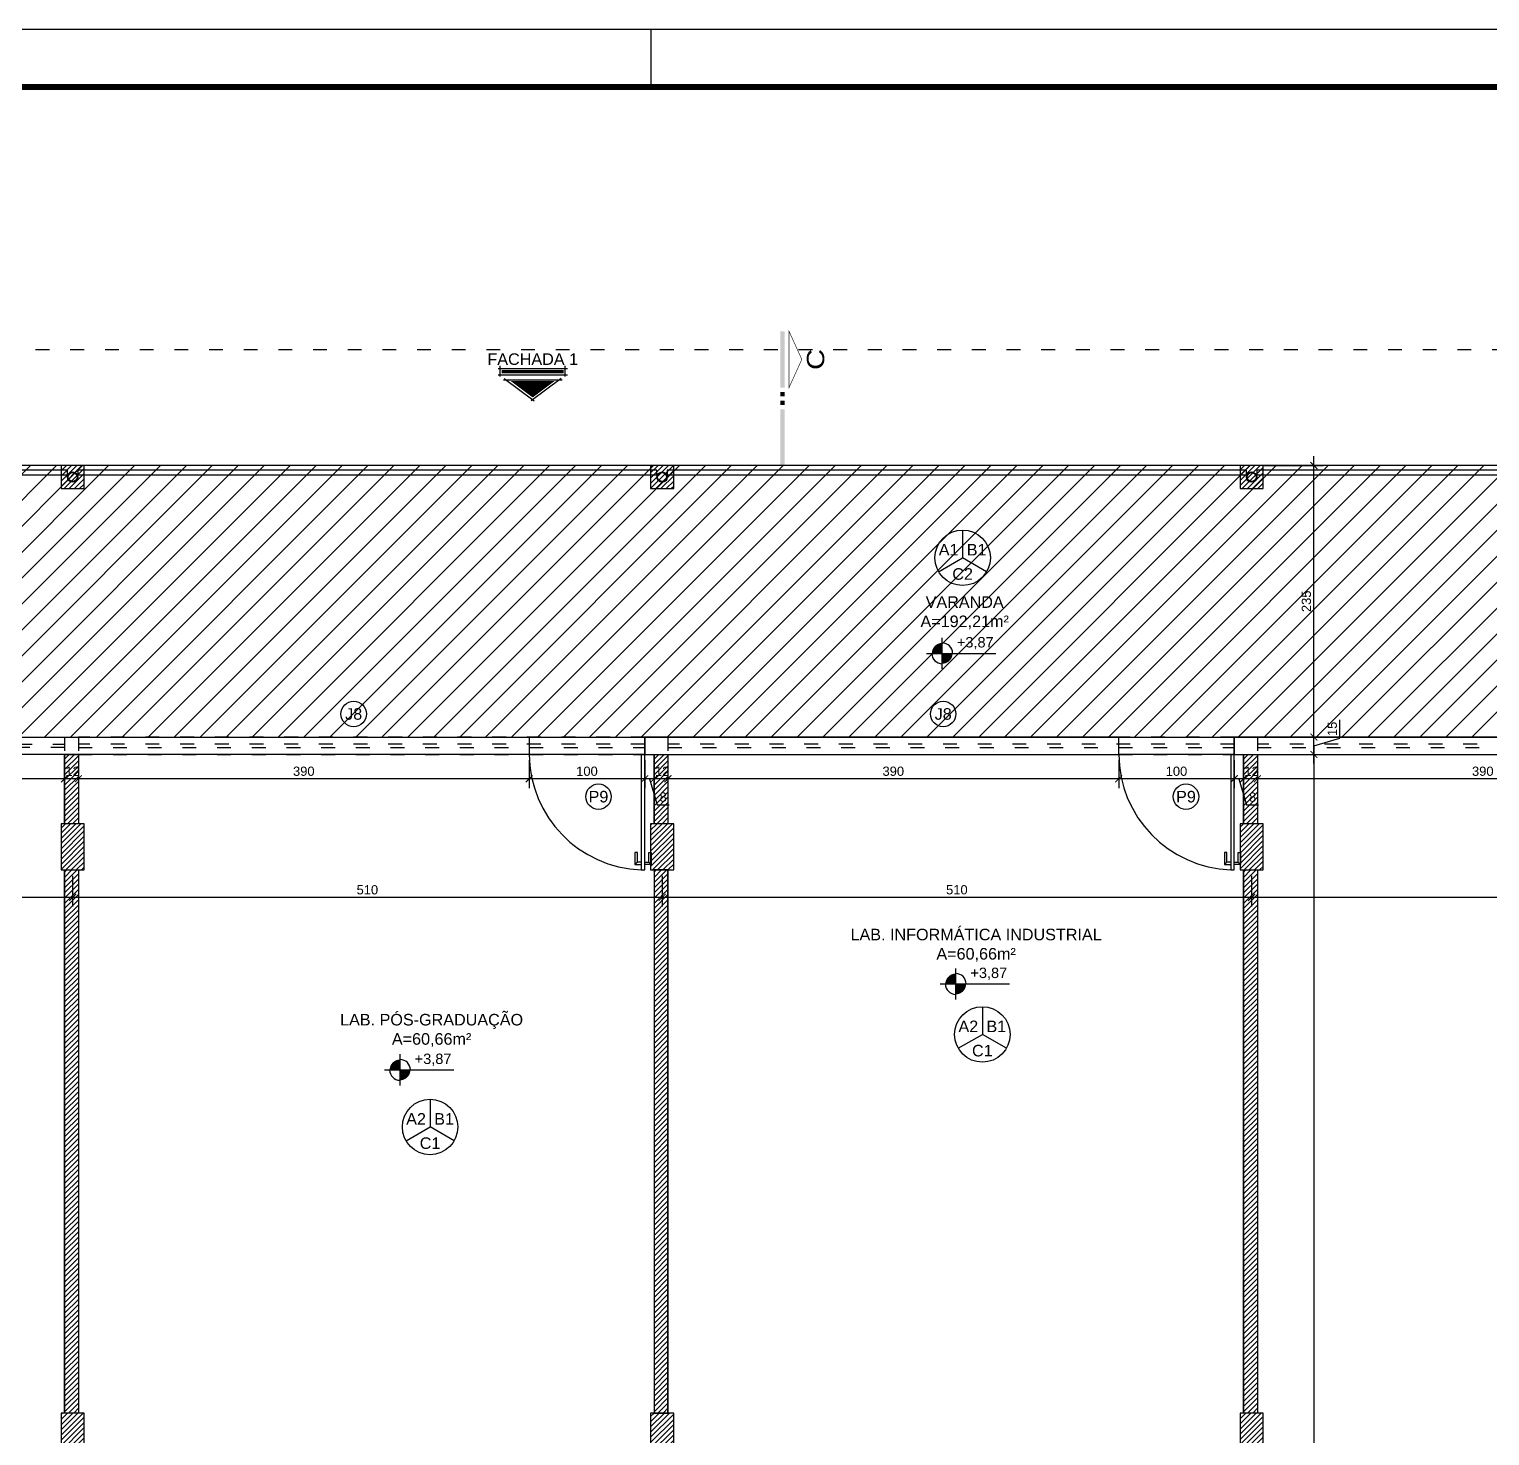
# Model space of a CAD drawing. Header units: millimetres. Extents: x 271 to 8721, y -7686 to -4716.
# Drawn here: x 2633 to 3897, y -5934 to -4716 of the extents above; entities that cross this region are included whole.
import ezdxf
from ezdxf.enums import TextEntityAlignment as Align

# ---------------------------------------------------------------- set-up
doc = ezdxf.new("R2010")
doc.units = ezdxf.units.MM
doc.linetypes.add('ACAD_ISO03W100', pattern=[30, 12, -18])
for name, color, linetype in [('3', 1, 'Continuous'), ('construir', 10, 'Continuous'), ('CONSTRUIR - CARTONADO', 161, 'Continuous'), ('COTA', 8, 'Continuous'), ('Esquadrias', 4, 'Continuous'), ('Estrutura', 49, 'Continuous'), ('Estrutura nova', 49, 'Continuous'), ('LEGENDA', 7, 'Continuous'), ('PAREDE', 5, 'Continuous'), ('PISO', 3, 'Continuous'), ('Projeções', 6, 'ACAD_ISO03W100'), ('SOLEIRA', 8, 'Continuous'), ('Texto', 7, 'Continuous'), ('VISTA 02', 1, 'Continuous')]:
    doc.layers.add(name, color=color, linetype=linetype)
doc.styles.add('ARIAL', font='Arial.ttf')
doc.dimstyles.new('COTA 50', dxfattribs={"dimscale": 0.5, "dimtxt": 16, "dimasz": 12, "dimexe": 16, "dimexo": 10, "dimgap": 5, "dimtad": 1, "dimrnd": 0.5, "dimtxsty": 'ARIAL', "dimblk": 'ARCHTICK', "dimcen": 2.5, "dimdle": 16, "dimclrd": 8, "dimclre": 8, "dimclrt": 7, "dimadec": 0, "dimazin": 0, "dimtfac": 1, "dimtmove": 1, "dimatfit": 3, "dimfxl": 1, "dimarcsym": 0})
pattern_1 = [(45, (-3697.115, -17436.7156), (-2.245064, 2.245064), [])]
pattern_2 = [(45, (-3724.3615, -17473.5864), (-2.245064, 2.245064), [])]

# ---------------------------------------------------------------- blocks, each defined once
blk = doc.blocks.new('A1 SEM ABA')
at = {"layer": 'LEGENDA'}
blk.add_line((-111, 58.4), (-111, 59.4), dxfattribs=at)
blk.add_lwpolyline([(-169, 59.4), (0, 59.4), (0, 0), (-169, 0), (-169, 59.4)], close=True, dxfattribs=at)
at = {"layer": 'LEGENDA', "const_width": 0.1}
blk.add_lwpolyline([(-1, 58.4), (-1, 1), (-166.5, 1), (-166.5, 58.4)], close=True, dxfattribs=at)
blk = doc.blocks.new('P100')
for p, q in [((100, 0), (0, 0)), ((0, 0), (0, -3)), ((100, -3), (100, 0)), ((0, -3), (100, -3)), ((95.4, 0), (93.4, 0))]:
    blk.add_line(p, q)
at = {"color": 8}
for p, q in [((85, 3.4), (85, 5.5)), ((85, 5.5), (95.4, 5.5)), ((93.4, 3.4), (85, 3.4)), ((93.4, 3.4), (95.4, 5.5)), ((93.4, 0), (93.4, 3.4)), ((95.4, 5.5), (95.4, 0)), ((93.4, -6.4), (85, -6.4)), ((85, -6.4), (85, -8.5)), ((85, -8.5), (95.4, -8.5)), ((93.4, -3), (93.4, -6.4)), ((93.4, -6.4), (95.4, -8.5)), ((95.4, -8.5), (95.4, -3))]:
    blk.add_line(p, q, dxfattribs=at)
blk.add_arc((-0.7, 0.7), 100.7, 270.3729, 357.8825, dxfattribs=at)
blk = doc.blocks.new('_ArchTick')
at = {"layer": 'Texto', "color": 0, "const_width": 0.15}
blk.add_lwpolyline([(-0.5, -0.5), (0.5, 0.5)], dxfattribs=at)
blk = doc.blocks.new('*D49')
at = {"layer": 'COTA', "color": 8, "lineweight": -2, "transparency": 16777216}
for p, q in [((3700.7, -5344.1), (3752.6, -5344.1)), ((3744.6, -5336.1), (3744.6, -6572.1)), ((3700.7, -6564.1), (3752.6, -6564.1))]:
    blk.add_line(p, q, dxfattribs=at)
at = {"layer": 'Defpoints', "color": 0, "lineweight": -3, "transparency": 16777216}
for p in [(3695.7, -5344.1), (3695.7, -6564.1), (3744.6, -6564.1)]:
    blk.add_point(p, dxfattribs=at)
at = {"layer": 'COTA', "color": 8, "lineweight": -2, "transparency": 16777216, "xscale": 6, "yscale": 6, "zscale": 6}
for p, rotation in [((3744.6, -5344.1), 90), ((3744.6, -6564.1), 270)]:
    blk.add_blockref('_ArchTick', p, dxfattribs=dict(at, rotation=rotation))
at = {"layer": 'COTA', "color": 7, "lineweight": -2, "transparency": 16777216, "insert": (3738.1, -5954.1), "char_height": 8, "attachment_point": 5, "rotation": 90, "style": 'ARIAL'}
blk.add_mtext('1220', dxfattribs=at)
blk = doc.blocks.new('*D51')
at = {"layer": 'COTA', "color": 8, "lineweight": -2, "transparency": 16777216}
for p, q in [((3767.1, -5329.9), (3767.1, -5314.1)), ((3700.7, -5329.1), (3752.6, -5329.1)), ((3744.6, -5352.1), (3744.6, -5321.1)), ((3744.6, -5336.6), (3767.1, -5329.9)), ((3700.7, -5344.1), (3752.6, -5344.1))]:
    blk.add_line(p, q, dxfattribs=at)
at = {"layer": 'Defpoints', "color": 0, "lineweight": -3, "transparency": 16777216}
for p in [(3695.7, -5329.1), (3744.6, -5329.1), (3695.7, -5344.1)]:
    blk.add_point(p, dxfattribs=at)
at = {"layer": 'COTA', "color": 8, "lineweight": -2, "transparency": 16777216, "xscale": 6, "yscale": 6, "zscale": 6}
for p, rotation in [((3744.6, -5329.1), 90), ((3744.6, -5344.1), 270)]:
    blk.add_blockref('_ArchTick', p, dxfattribs=dict(at, rotation=rotation))
at = {"layer": 'COTA', "color": 7, "lineweight": -2, "transparency": 16777216, "insert": (3760.5, -5322), "char_height": 8, "attachment_point": 5, "rotation": 90, "style": 'ARIAL'}
blk.add_mtext('15', dxfattribs=at)
blk = doc.blocks.new('*D52')
at = {"layer": 'COTA', "color": 8, "lineweight": -2, "transparency": 16777216}
for p, q in [((3744.6, -5337.1), (3744.6, -5086.1)), ((3700.7, -5094.1), (3752.6, -5094.1)), ((3700.7, -5329.1), (3752.6, -5329.1))]:
    blk.add_line(p, q, dxfattribs=at)
at = {"layer": 'Defpoints', "color": 0, "lineweight": -3, "transparency": 16777216}
for p in [(3695.7, -5094.1), (3744.6, -5094.1), (3695.7, -5329.1)]:
    blk.add_point(p, dxfattribs=at)
at = {"layer": 'COTA', "color": 8, "lineweight": -2, "transparency": 16777216, "xscale": 6, "yscale": 6, "zscale": 6}
for p, rotation in [((3744.6, -5094.1), 90), ((3744.6, -5329.1), 270)]:
    blk.add_blockref('_ArchTick', p, dxfattribs=dict(at, rotation=rotation))
at = {"layer": 'COTA', "color": 7, "lineweight": -2, "transparency": 16777216, "insert": (3738.1, -5211.6), "char_height": 8, "attachment_point": 5, "rotation": 90, "style": 'ARIAL'}
blk.add_mtext('235', dxfattribs=at)
blk = doc.blocks.new('IND.ESQ.')
at = {"layer": 'Texto'}
blk.add_circle((0, 0), 5.5, dxfattribs=at)
at = {"layer": 'Texto', "style": 'ARIAL'}
blk.add_attdef('PP', text='', height=5, dxfattribs=at).set_placement((0, 0), align=Align.MIDDLE_CENTER)
blk = doc.blocks.new('A$C216C62CF')
at = {"color": 0, "const_width": 0.5}
blk.add_lwpolyline([(-116.3, 5.6), (-67.5, 5.6), (-91.9, 16.7)], close=True, dxfattribs=at)
at = {"color": 0, "linetype": 'ByBlock'}
for points in [[(-116.3, -1.9), (-116.3, 1.9), (-67.5, -1.9), (-67.5, 1.9)], [(-63.8, -1.9), (-63.8, 1.9), (-60, -1.9), (-60, 1.9)], [(-56.3, -1.9), (-56.3, 1.9), (-52.5, -1.9), (-52.5, 1.9)], [(-48.8, -1.9), (-48.8, 1.9), (0, -1.9), (0, 1.9)]]:
    blk.add_solid(points, dxfattribs=at)
at = {"color": 0, "style": 'ARIAL', "width": 1.2}
blk.add_attdef('A', text='', height=15, dxfattribs=at).set_placement((-91.9, 16.7), align=Align.BOTTOM_CENTER)
blk = doc.blocks.new('A$C091638C2')
for p, q in [((-24.7, -18.3), (1.4, 1)), ((24.7, -18.3), (-1.4, 1)), ((-29.8, -21.6), (30, -21.6)), ((-28.1, -20.3), (-28.1, -29.5)), ((-25.3, -17.3), (25.6, -17.3)), ((28.1, -20.3), (28.1, -29.5)), ((-29.8, -27.2), (30, -27.2))]:
    blk.add_line(p, q)
blk.add_lwpolyline([(0, -2, 0, 38.2, 0), (0, -16.3, 38.2, 38.2, 0)], format="xyseb")
at = {"const_width": 3.01}
blk.add_lwpolyline([(-26.8, -24.4), (26.9, -24.4)], dxfattribs=at)
at = {"style": 'ARIAL'}
blk.add_attdef('VISTAX', text='', height=10, dxfattribs=at).set_placement((0.1, -30.2), align=Align.TOP_CENTER)
blk = doc.blocks.new('A$C1DFB60F3')
at = {"layer": 'Texto', "color": 0, "linetype": 'ByBlock'}
for p, q in [((0, -13.5), (0, 13.5)), ((-13.5, 0), (46.5, 0))]:
    blk.add_line(p, q, dxfattribs=at)
at = {"layer": 'Texto', "color": 0, "linetype": 'ByBlock', "const_width": 9}
for points in [[(-4.5, 0, -0.414214), (0, 4.5, -0.618034)], [(0, -4.5, 0.414214), (4.5, 0, 0.618034)]]:
    blk.add_lwpolyline(points, format="xyb", dxfattribs=at)
at = {"layer": 'Texto', "color": 0, "linetype": 'ByBlock'}
for start, end in [(0, 90), (180, 270)]:
    blk.add_arc((0, 0), 9, start, end, dxfattribs=at)
at = {"layer": 'Texto', "color": 0, "linetype": 'ByBlock', "style": 'ARIAL'}
blk.add_attdef('0,00', (12.7, 5.1), '', height=9, dxfattribs=at)
blk = doc.blocks.new('PIZZA')
at = {"layer": 'Texto'}
for points in [[(0, 12), (0, 0)], [(-10.39, -6), (0, 0)], [(10.39, -6), (0, 0)]]:
    blk.add_lwpolyline(points, dxfattribs=at)
blk.add_circle((0, 0), 12, dxfattribs=at)
at = {"layer": 'Texto', "style": 'ARIAL'}
for tag, p in [('A1', (-6.06, 3.5)), ('B1', (6.06, 3.5)), ('C1', (0, -7))]:
    blk.add_attdef(tag, text='', height=5, dxfattribs=at).set_placement(p, align=Align.MIDDLE_CENTER)
blk = doc.blocks.new('*D167')
at = {"layer": 'COTA', "color": 8, "lineweight": -2, "transparency": 16777216}
for p, q in [((3695.7, -5349.1), (3695.7, -5373.2)), ((4085.7, -5349.1), (4085.7, -5373.2)), ((4093.7, -5365.2), (3687.7, -5365.2))]:
    blk.add_line(p, q, dxfattribs=at)
at = {"layer": 'Defpoints', "color": 0, "lineweight": -3, "transparency": 16777216}
for p in [(3695.7, -5344.1), (4085.7, -5344.1), (3695.7, -5365.2)]:
    blk.add_point(p, dxfattribs=at)
at = {"layer": 'COTA', "color": 8, "lineweight": -2, "transparency": 16777216, "xscale": 6, "yscale": 6, "zscale": 6, "rotation": 180}
blk.add_blockref('_ArchTick', (3695.7, -5365.2), dxfattribs=at)
at = {"layer": 'COTA', "color": 8, "lineweight": -2, "transparency": 16777216, "xscale": 6, "yscale": 6, "zscale": 6}
blk.add_blockref('_ArchTick', (4085.7, -5365.2), dxfattribs=at)
at = {"layer": 'COTA', "color": 7, "lineweight": -2, "transparency": 16777216, "insert": (3890.7, -5358.7), "char_height": 8, "attachment_point": 5, "style": 'ARIAL'}
blk.add_mtext('390', dxfattribs=at)
blk = doc.blocks.new('*D168')
at = {"layer": 'COTA', "color": 8, "lineweight": -2, "transparency": 16777216}
for p, q in [((3683.7, -5349.1), (3683.7, -5373.2)), ((3695.7, -5349.1), (3695.7, -5373.2)), ((3703.7, -5365.2), (3675.7, -5365.2))]:
    blk.add_line(p, q, dxfattribs=at)
at = {"layer": 'Defpoints', "color": 0, "lineweight": -3, "transparency": 16777216}
for p in [(3683.7, -5344.1), (3695.7, -5344.1), (3683.7, -5365.2)]:
    blk.add_point(p, dxfattribs=at)
at = {"layer": 'COTA', "color": 8, "lineweight": -2, "transparency": 16777216, "xscale": 6, "yscale": 6, "zscale": 6, "rotation": 180}
blk.add_blockref('_ArchTick', (3683.7, -5365.2), dxfattribs=at)
at = {"layer": 'COTA', "color": 8, "lineweight": -2, "transparency": 16777216, "xscale": 6, "yscale": 6, "zscale": 6}
blk.add_blockref('_ArchTick', (3695.7, -5365.2), dxfattribs=at)
at = {"layer": 'COTA', "color": 7, "lineweight": -2, "transparency": 16777216, "insert": (3690.7, -5358.7), "char_height": 8, "attachment_point": 5, "style": 'ARIAL'}
blk.add_mtext('12', dxfattribs=at)
blk = doc.blocks.new('*D169')
at = {"layer": 'COTA', "color": 8, "lineweight": -2, "transparency": 16777216}
for p, q in [((3675.7, -5349.1), (3675.7, -5373.2)), ((3683.7, -5349.1), (3683.7, -5373.2)), ((3691.7, -5365.2), (3667.7, -5365.2)), ((3679.7, -5365.2), (3686.4, -5387.7)), ((3686.4, -5387.7), (3696.7, -5387.7))]:
    blk.add_line(p, q, dxfattribs=at)
at = {"layer": 'Defpoints', "color": 0, "lineweight": -3, "transparency": 16777216}
for p in [(3675.7, -5344.1), (3683.7, -5344.1), (3675.7, -5365.2)]:
    blk.add_point(p, dxfattribs=at)
at = {"layer": 'COTA', "color": 8, "lineweight": -2, "transparency": 16777216, "xscale": 6, "yscale": 6, "zscale": 6, "rotation": 180}
blk.add_blockref('_ArchTick', (3675.7, -5365.2), dxfattribs=at)
at = {"layer": 'COTA', "color": 8, "lineweight": -2, "transparency": 16777216, "xscale": 6, "yscale": 6, "zscale": 6}
blk.add_blockref('_ArchTick', (3683.7, -5365.2), dxfattribs=at)
at = {"layer": 'COTA', "color": 7, "lineweight": -2, "transparency": 16777216, "insert": (3691.6, -5381.1), "char_height": 8, "attachment_point": 5, "style": 'ARIAL'}
blk.add_mtext('8', dxfattribs=at)
blk = doc.blocks.new('*D170')
at = {"layer": 'COTA', "color": 8, "lineweight": -2, "transparency": 16777216}
for p, q in [((3575.7, -5349.1), (3575.7, -5373.2)), ((3675.7, -5349.1), (3675.7, -5373.2)), ((3683.7, -5365.2), (3567.7, -5365.2))]:
    blk.add_line(p, q, dxfattribs=at)
at = {"layer": 'Defpoints', "color": 0, "lineweight": -3, "transparency": 16777216}
for p in [(3575.7, -5344.1), (3675.7, -5344.1), (3575.7, -5365.2)]:
    blk.add_point(p, dxfattribs=at)
at = {"layer": 'COTA', "color": 8, "lineweight": -2, "transparency": 16777216, "xscale": 6, "yscale": 6, "zscale": 6, "rotation": 180}
blk.add_blockref('_ArchTick', (3575.7, -5365.2), dxfattribs=at)
at = {"layer": 'COTA', "color": 8, "lineweight": -2, "transparency": 16777216, "xscale": 6, "yscale": 6, "zscale": 6}
blk.add_blockref('_ArchTick', (3675.7, -5365.2), dxfattribs=at)
at = {"layer": 'COTA', "color": 7, "lineweight": -2, "transparency": 16777216, "insert": (3625.7, -5358.7), "char_height": 8, "attachment_point": 5, "style": 'ARIAL'}
blk.add_mtext('100', dxfattribs=at)
blk = doc.blocks.new('*D171')
at = {"layer": 'COTA', "color": 8, "lineweight": -2, "transparency": 16777216}
for p, q in [((3185.7, -5349.1), (3185.7, -5373.2)), ((3575.7, -5349.1), (3575.7, -5373.2)), ((3583.7, -5365.2), (3177.7, -5365.2))]:
    blk.add_line(p, q, dxfattribs=at)
at = {"layer": 'Defpoints', "color": 0, "lineweight": -3, "transparency": 16777216}
for p in [(3185.7, -5344.1), (3575.7, -5344.1), (3185.7, -5365.2)]:
    blk.add_point(p, dxfattribs=at)
at = {"layer": 'COTA', "color": 8, "lineweight": -2, "transparency": 16777216, "xscale": 6, "yscale": 6, "zscale": 6, "rotation": 180}
blk.add_blockref('_ArchTick', (3185.7, -5365.2), dxfattribs=at)
at = {"layer": 'COTA', "color": 8, "lineweight": -2, "transparency": 16777216, "xscale": 6, "yscale": 6, "zscale": 6}
blk.add_blockref('_ArchTick', (3575.7, -5365.2), dxfattribs=at)
at = {"layer": 'COTA', "color": 7, "lineweight": -2, "transparency": 16777216, "insert": (3380.7, -5358.7), "char_height": 8, "attachment_point": 5, "style": 'ARIAL'}
blk.add_mtext('390', dxfattribs=at)
blk = doc.blocks.new('*D172')
at = {"layer": 'COTA', "color": 8, "lineweight": -2, "transparency": 16777216}
for p, q in [((3173.7, -5349.1), (3173.7, -5373.2)), ((3185.7, -5349.1), (3185.7, -5373.2)), ((3193.7, -5365.2), (3165.7, -5365.2))]:
    blk.add_line(p, q, dxfattribs=at)
at = {"layer": 'Defpoints', "color": 0, "lineweight": -3, "transparency": 16777216}
for p in [(3173.7, -5344.1), (3185.7, -5344.1), (3173.7, -5365.2)]:
    blk.add_point(p, dxfattribs=at)
at = {"layer": 'COTA', "color": 8, "lineweight": -2, "transparency": 16777216, "xscale": 6, "yscale": 6, "zscale": 6, "rotation": 180}
blk.add_blockref('_ArchTick', (3173.7, -5365.2), dxfattribs=at)
at = {"layer": 'COTA', "color": 8, "lineweight": -2, "transparency": 16777216, "xscale": 6, "yscale": 6, "zscale": 6}
blk.add_blockref('_ArchTick', (3185.7, -5365.2), dxfattribs=at)
at = {"layer": 'COTA', "color": 7, "lineweight": -2, "transparency": 16777216, "insert": (3180.7, -5358.7), "char_height": 8, "attachment_point": 5, "style": 'ARIAL'}
blk.add_mtext('12', dxfattribs=at)
blk = doc.blocks.new('*D173')
at = {"layer": 'COTA', "color": 8, "lineweight": -2, "transparency": 16777216}
for p, q in [((3165.7, -5349.1), (3165.7, -5373.2)), ((3173.7, -5349.1), (3173.7, -5373.2)), ((3181.7, -5365.2), (3157.7, -5365.2)), ((3169.7, -5365.2), (3176.4, -5387.7)), ((3176.4, -5387.7), (3186.7, -5387.7))]:
    blk.add_line(p, q, dxfattribs=at)
at = {"layer": 'Defpoints', "color": 0, "lineweight": -3, "transparency": 16777216}
for p in [(3165.7, -5344.1), (3173.7, -5344.1), (3165.7, -5365.2)]:
    blk.add_point(p, dxfattribs=at)
at = {"layer": 'COTA', "color": 8, "lineweight": -2, "transparency": 16777216, "xscale": 6, "yscale": 6, "zscale": 6, "rotation": 180}
blk.add_blockref('_ArchTick', (3165.7, -5365.2), dxfattribs=at)
at = {"layer": 'COTA', "color": 8, "lineweight": -2, "transparency": 16777216, "xscale": 6, "yscale": 6, "zscale": 6}
blk.add_blockref('_ArchTick', (3173.7, -5365.2), dxfattribs=at)
at = {"layer": 'COTA', "color": 7, "lineweight": -2, "transparency": 16777216, "insert": (3181.6, -5381.1), "char_height": 8, "attachment_point": 5, "style": 'ARIAL'}
blk.add_mtext('8', dxfattribs=at)
blk = doc.blocks.new('*D174')
at = {"layer": 'COTA', "color": 8, "lineweight": -2, "transparency": 16777216}
for p, q in [((3065.7, -5349.1), (3065.7, -5373.2)), ((3165.7, -5349.1), (3165.7, -5373.2)), ((3173.7, -5365.2), (3057.7, -5365.2))]:
    blk.add_line(p, q, dxfattribs=at)
at = {"layer": 'Defpoints', "color": 0, "lineweight": -3, "transparency": 16777216}
for p in [(3065.7, -5344.1), (3165.7, -5344.1), (3065.7, -5365.2)]:
    blk.add_point(p, dxfattribs=at)
at = {"layer": 'COTA', "color": 8, "lineweight": -2, "transparency": 16777216, "xscale": 6, "yscale": 6, "zscale": 6, "rotation": 180}
blk.add_blockref('_ArchTick', (3065.7, -5365.2), dxfattribs=at)
at = {"layer": 'COTA', "color": 8, "lineweight": -2, "transparency": 16777216, "xscale": 6, "yscale": 6, "zscale": 6}
blk.add_blockref('_ArchTick', (3165.7, -5365.2), dxfattribs=at)
at = {"layer": 'COTA', "color": 7, "lineweight": -2, "transparency": 16777216, "insert": (3115.7, -5358.7), "char_height": 8, "attachment_point": 5, "style": 'ARIAL'}
blk.add_mtext('100', dxfattribs=at)
blk = doc.blocks.new('*D175')
at = {"layer": 'COTA', "color": 8, "lineweight": -2, "transparency": 16777216}
for p, q in [((2675.7, -5349.1), (2675.7, -5373.2)), ((3065.7, -5349.1), (3065.7, -5373.2)), ((3073.7, -5365.2), (2667.7, -5365.2))]:
    blk.add_line(p, q, dxfattribs=at)
at = {"layer": 'Defpoints', "color": 0, "lineweight": -3, "transparency": 16777216}
for p in [(2675.7, -5344.1), (3065.7, -5344.1), (2675.7, -5365.2)]:
    blk.add_point(p, dxfattribs=at)
at = {"layer": 'COTA', "color": 8, "lineweight": -2, "transparency": 16777216, "xscale": 6, "yscale": 6, "zscale": 6, "rotation": 180}
blk.add_blockref('_ArchTick', (2675.7, -5365.2), dxfattribs=at)
at = {"layer": 'COTA', "color": 8, "lineweight": -2, "transparency": 16777216, "xscale": 6, "yscale": 6, "zscale": 6}
blk.add_blockref('_ArchTick', (3065.7, -5365.2), dxfattribs=at)
at = {"layer": 'COTA', "color": 7, "lineweight": -2, "transparency": 16777216, "insert": (2870.7, -5358.7), "char_height": 8, "attachment_point": 5, "style": 'ARIAL'}
blk.add_mtext('390', dxfattribs=at)
blk = doc.blocks.new('*D176')
at = {"layer": 'COTA', "color": 8, "lineweight": -2, "transparency": 16777216}
for p, q in [((2663.7, -5349.1), (2663.7, -5373.2)), ((2675.7, -5349.1), (2675.7, -5373.2)), ((2683.7, -5365.2), (2655.7, -5365.2))]:
    blk.add_line(p, q, dxfattribs=at)
at = {"layer": 'Defpoints', "color": 0, "lineweight": -3, "transparency": 16777216}
for p in [(2663.7, -5344.1), (2675.7, -5344.1), (2663.7, -5365.2)]:
    blk.add_point(p, dxfattribs=at)
at = {"layer": 'COTA', "color": 8, "lineweight": -2, "transparency": 16777216, "xscale": 6, "yscale": 6, "zscale": 6, "rotation": 180}
blk.add_blockref('_ArchTick', (2663.7, -5365.2), dxfattribs=at)
at = {"layer": 'COTA', "color": 8, "lineweight": -2, "transparency": 16777216, "xscale": 6, "yscale": 6, "zscale": 6}
blk.add_blockref('_ArchTick', (2675.7, -5365.2), dxfattribs=at)
at = {"layer": 'COTA', "color": 7, "lineweight": -2, "transparency": 16777216, "insert": (2670.7, -5358.7), "char_height": 8, "attachment_point": 5, "style": 'ARIAL'}
blk.add_mtext('12', dxfattribs=at)
blk = doc.blocks.new('*D179')
at = {"layer": 'COTA', "color": 8, "lineweight": -2, "transparency": 16777216}
for p, q in [((2165.7, -5349.1), (2165.7, -5373.2)), ((2663.7, -5349.1), (2663.7, -5373.2)), ((2671.7, -5365.2), (2157.7, -5365.2))]:
    blk.add_line(p, q, dxfattribs=at)
at = {"layer": 'Defpoints', "color": 0, "lineweight": -3, "transparency": 16777216}
for p in [(2165.7, -5344.1), (2663.7, -5344.1), (2165.7, -5365.2)]:
    blk.add_point(p, dxfattribs=at)
at = {"layer": 'COTA', "color": 8, "lineweight": -2, "transparency": 16777216, "xscale": 6, "yscale": 6, "zscale": 6, "rotation": 180}
blk.add_blockref('_ArchTick', (2165.7, -5365.2), dxfattribs=at)
at = {"layer": 'COTA', "color": 8, "lineweight": -2, "transparency": 16777216, "xscale": 6, "yscale": 6, "zscale": 6}
blk.add_blockref('_ArchTick', (2663.7, -5365.2), dxfattribs=at)
at = {"layer": 'COTA', "color": 7, "lineweight": -2, "transparency": 16777216, "insert": (2414.7, -5358.7), "char_height": 8, "attachment_point": 5, "style": 'ARIAL'}
blk.add_mtext('498', dxfattribs=at)
blk = doc.blocks.new('*D268')
at = {"layer": 'COTA', "color": 8, "lineweight": -2, "transparency": 16777216}
for p, q in [((3690.7, -5449.1), (3690.7, -5475.8)), ((4200.7, -5449.1), (4200.7, -5475.8)), ((4208.7, -5467.8), (3682.7, -5467.8))]:
    blk.add_line(p, q, dxfattribs=at)
at = {"layer": 'Defpoints', "color": 0, "lineweight": -3, "transparency": 16777216}
for p in [(3690.7, -5444.1), (4200.7, -5444.1), (3690.7, -5467.8)]:
    blk.add_point(p, dxfattribs=at)
at = {"layer": 'COTA', "color": 8, "lineweight": -2, "transparency": 16777216, "xscale": 6, "yscale": 6, "zscale": 6, "rotation": 180}
blk.add_blockref('_ArchTick', (3690.7, -5467.8), dxfattribs=at)
at = {"layer": 'COTA', "color": 8, "lineweight": -2, "transparency": 16777216, "xscale": 6, "yscale": 6, "zscale": 6}
blk.add_blockref('_ArchTick', (4200.7, -5467.8), dxfattribs=at)
at = {"layer": 'COTA', "color": 7, "lineweight": -2, "transparency": 16777216, "insert": (3945.7, -5461.3), "char_height": 8, "attachment_point": 5, "style": 'ARIAL'}
blk.add_mtext('510', dxfattribs=at)
blk = doc.blocks.new('*D269')
at = {"layer": 'COTA', "color": 8, "lineweight": -2, "transparency": 16777216}
for p, q in [((3180.7, -5449.1), (3180.7, -5475.8)), ((3690.7, -5449.1), (3690.7, -5475.8)), ((3698.7, -5467.8), (3172.7, -5467.8))]:
    blk.add_line(p, q, dxfattribs=at)
at = {"layer": 'Defpoints', "color": 0, "lineweight": -3, "transparency": 16777216}
for p in [(3180.7, -5444.1), (3690.7, -5444.1), (3180.7, -5467.8)]:
    blk.add_point(p, dxfattribs=at)
at = {"layer": 'COTA', "color": 8, "lineweight": -2, "transparency": 16777216, "xscale": 6, "yscale": 6, "zscale": 6, "rotation": 180}
blk.add_blockref('_ArchTick', (3180.7, -5467.8), dxfattribs=at)
at = {"layer": 'COTA', "color": 8, "lineweight": -2, "transparency": 16777216, "xscale": 6, "yscale": 6, "zscale": 6}
blk.add_blockref('_ArchTick', (3690.7, -5467.8), dxfattribs=at)
at = {"layer": 'COTA', "color": 7, "lineweight": -2, "transparency": 16777216, "insert": (3435.7, -5461.3), "char_height": 8, "attachment_point": 5, "style": 'ARIAL'}
blk.add_mtext('510', dxfattribs=at)
blk = doc.blocks.new('*D270')
at = {"layer": 'COTA', "color": 8, "lineweight": -2, "transparency": 16777216}
for p, q in [((2670.7, -5449.1), (2670.7, -5475.8)), ((3180.7, -5449.1), (3180.7, -5475.8)), ((3188.7, -5467.8), (2662.7, -5467.8))]:
    blk.add_line(p, q, dxfattribs=at)
at = {"layer": 'Defpoints', "color": 0, "lineweight": -3, "transparency": 16777216}
for p in [(2670.7, -5444.1), (3180.7, -5444.1), (2670.7, -5467.8)]:
    blk.add_point(p, dxfattribs=at)
at = {"layer": 'COTA', "color": 8, "lineweight": -2, "transparency": 16777216, "xscale": 6, "yscale": 6, "zscale": 6, "rotation": 180}
blk.add_blockref('_ArchTick', (2670.7, -5467.8), dxfattribs=at)
at = {"layer": 'COTA', "color": 8, "lineweight": -2, "transparency": 16777216, "xscale": 6, "yscale": 6, "zscale": 6}
blk.add_blockref('_ArchTick', (3180.7, -5467.8), dxfattribs=at)
at = {"layer": 'COTA', "color": 7, "lineweight": -2, "transparency": 16777216, "insert": (2925.7, -5461.3), "char_height": 8, "attachment_point": 5, "style": 'ARIAL'}
blk.add_mtext('510', dxfattribs=at)
blk = doc.blocks.new('*D271')
at = {"layer": 'COTA', "color": 8, "lineweight": -2, "transparency": 16777216}
for p, q in [((2160.7, -5449.1), (2160.7, -5475.8)), ((2670.7, -5449.1), (2670.7, -5475.8)), ((2678.7, -5467.8), (2152.7, -5467.8))]:
    blk.add_line(p, q, dxfattribs=at)
at = {"layer": 'Defpoints', "color": 0, "lineweight": -3, "transparency": 16777216}
for p in [(2160.7, -5444.1), (2670.7, -5444.1), (2160.7, -5467.8)]:
    blk.add_point(p, dxfattribs=at)
at = {"layer": 'COTA', "color": 8, "lineweight": -2, "transparency": 16777216, "xscale": 6, "yscale": 6, "zscale": 6, "rotation": 180}
blk.add_blockref('_ArchTick', (2160.7, -5467.8), dxfattribs=at)
at = {"layer": 'COTA', "color": 8, "lineweight": -2, "transparency": 16777216, "xscale": 6, "yscale": 6, "zscale": 6}
blk.add_blockref('_ArchTick', (2670.7, -5467.8), dxfattribs=at)
at = {"layer": 'COTA', "color": 7, "lineweight": -2, "transparency": 16777216, "insert": (2415.7, -5461.3), "char_height": 8, "attachment_point": 5, "style": 'ARIAL'}
blk.add_mtext('510', dxfattribs=at)

msp = doc.modelspace()

# ---------------------------------------------------------------- hatches: boundary and pattern name
at = {"layer": 'construir'}
h = msp.add_hatch(dxfattribs=at)
h.set_pattern_fill('ANSI31', color=256, scale=5, angle=180, style=0)
h.set_pattern_definition([(-135, (30607.291, 19309.159), (11.22532, -11.22532), [])])
h.paths.add_polyline_path([(1758.214, -5094.093), (1758.214, -4919.093), (633.214, -4919.093), (633.214, -5329.093), (6731.214, -5329.093), (6731.214, -5339.093), (7056.214, -5339.093), (7056.214, -5094.093), (5665.714, -5094.093), (5665.714, -4864.093), (4380.714, -4864.093), (4380.714, -5094.093)])
h = msp.add_hatch(dxfattribs=at)
h.set_pattern_fill('ANSI31', color=256, style=0)
h.set_pattern_definition(pattern_2)
h.paths.add_polyline_path([(2660.714, -5114.093), (2680.714, -5114.093), (2680.714, -5094.093), (2660.714, -5094.093)])
h = msp.add_hatch(dxfattribs=at)
h.set_pattern_fill('ANSI31', color=256, style=0)
h.set_pattern_definition(pattern_2)
h.paths.add_polyline_path([(3170.714, -5114.093), (3190.714, -5114.093), (3190.714, -5094.093), (3170.714, -5094.093)])
h = msp.add_hatch(dxfattribs=at)
h.set_pattern_fill('ANSI31', color=256, style=0)
h.set_pattern_definition(pattern_2)
h.paths.add_polyline_path([(3680.714, -5114.093), (3700.714, -5114.093), (3700.714, -5094.093), (3680.714, -5094.093)])
h = msp.add_hatch(dxfattribs=at)
h.set_pattern_fill('ANSI31', color=256, style=0)
h.set_pattern_definition(pattern_1)
h.paths.add_polyline_path([(2660.713, -5444.093), (2680.713, -5444.093), (2680.713, -5404.093), (2660.713, -5404.093)])
h = msp.add_hatch(dxfattribs=at)
h.set_pattern_fill('ANSI31', color=256, style=0)
h.set_pattern_definition(pattern_1)
h.paths.add_polyline_path([(3170.713, -5444.093), (3190.713, -5444.093), (3190.713, -5404.093), (3170.713, -5404.093)])
h = msp.add_hatch(dxfattribs=at)
h.set_pattern_fill('ANSI31', color=256, style=0)
h.set_pattern_definition(pattern_1)
h.paths.add_polyline_path([(3680.713, -5444.093), (3700.713, -5444.093), (3700.713, -5404.093), (3680.713, -5404.093)])
h = msp.add_hatch(dxfattribs=at)
h.set_pattern_fill('ANSI31', color=256, style=0)
h.set_pattern_definition(pattern_1)
h.paths.add_polyline_path([(2660.713, -5954.093), (2680.713, -5954.093), (2680.713, -5914.093), (2660.713, -5914.093)])
h = msp.add_hatch(dxfattribs=at)
h.set_pattern_fill('ANSI31', color=256, style=0)
h.set_pattern_definition(pattern_1)
h.paths.add_polyline_path([(3170.713, -5954.093), (3190.713, -5954.093), (3190.713, -5914.093), (3170.713, -5914.093)])
h = msp.add_hatch(dxfattribs=at)
h.set_pattern_fill('ANSI31', color=256, style=0)
h.set_pattern_definition(pattern_1)
h.paths.add_polyline_path([(3680.713, -5954.093), (3700.713, -5954.093), (3700.713, -5914.093), (3680.713, -5914.093)])
at = {"layer": 'CONSTRUIR - CARTONADO'}
h = msp.add_hatch(dxfattribs=at)
h.set_pattern_fill('ANSI31', color=256, style=0)
h.set_pattern_definition([(45, (2665.7136, -5409.0926), (-2.24506, 2.24506), [])])
h.paths.add_polyline_path([(2675.714, -5344.093), (2663.714, -5344.093), (2663.714, -5404.093), (2675.714, -5404.093)])
h = msp.add_hatch(dxfattribs=at)
h.set_pattern_fill('ANSI31', color=256, style=0)
h.set_pattern_definition([(45, (3175.7136, -5409.0926), (-2.24506, 2.24506), [])])
h.paths.add_polyline_path([(3173.714, -5404.093), (3185.714, -5404.093), (3185.714, -5344.093), (3173.714, -5344.093)])
h = msp.add_hatch(dxfattribs=at)
h.set_pattern_fill('ANSI31', color=256, style=0)
h.set_pattern_definition([(45, (3685.7136, -5409.0926), (-2.24506, 2.24506), [])])
h.paths.add_polyline_path([(3683.714, -5404.093), (3695.714, -5404.093), (3695.714, -5344.093), (3683.714, -5344.093)])
h = msp.add_hatch(dxfattribs=at)
h.set_pattern_fill('ANSI31', color=256, style=0)
h.set_pattern_definition([(45, (2665.7136, -6104.0926), (-2.245064, 2.245064), [])])
h.paths.add_polyline_path([(2663.714, -5914.093), (2675.714, -5914.093), (2675.714, -5444.093), (2663.714, -5444.093)])
h = msp.add_hatch(dxfattribs=at)
h.set_pattern_fill('ANSI31', color=256, style=0)
h.set_pattern_definition([(45, (3175.7136, -6104.0926), (-2.245064, 2.245064), [])])
h.paths.add_polyline_path([(3185.714, -5444.093), (3173.714, -5444.093), (3173.714, -5914.093), (3185.714, -5914.093)])
h = msp.add_hatch(dxfattribs=at)
h.set_pattern_fill('ANSI31', color=256, style=0)
h.set_pattern_definition([(45, (3685.7136, -6104.0926), (-2.245064, 2.245064), [])])
h.paths.add_polyline_path([(3695.714, -5444.093), (3683.714, -5444.093), (3683.714, -5914.093), (3695.714, -5914.093)])

# ---------------------------------------------------------------- linework, layer by layer
at = {"layer": '3', "linetype": 'Continuous'}
for centre, radius in [((2670.714, -5104.093), 4.445), ((2670.714, -5104.093), 3.895), ((3180.714, -5104.093), 4.445), ((3180.714, -5104.093), 3.895), ((3690.714, -5104.093), 4.445), ((3690.714, -5104.093), 3.895)]:
    msp.add_circle(centre, radius, dxfattribs=at)
at = {"layer": 'CONSTRUIR - CARTONADO'}
for points in [[(2663.714, -5344.093), (2675.714, -5344.093), (2675.714, -5404.093), (2663.714, -5404.093)], [(3173.714, -5344.093), (3185.714, -5344.093), (3185.714, -5404.093), (3173.714, -5404.093)], [(3683.714, -5344.093), (3695.714, -5344.093), (3695.714, -5404.093), (3683.714, -5404.093)], [(2663.714, -5444.093), (2675.714, -5444.093), (2675.714, -5914.093), (2663.714, -5914.093)], [(3173.714, -5914.093), (3185.714, -5914.093), (3185.714, -5444.093), (3173.714, -5444.093)], [(3683.714, -5444.093), (3695.714, -5444.093), (3695.714, -5914.093), (3683.714, -5914.093)]]:
    msp.add_lwpolyline(points, close=True, dxfattribs=at)
at = {"layer": 'Esquadrias'}
for p, q in [((3165.714, -5344.093), (3165.714, -5329.093)), ((3675.714, -5344.093), (3675.714, -5329.093))]:
    msp.add_line(p, q, dxfattribs=at)
at = {"layer": 'Esquadrias', "linetype": 'ACAD_ISO03W100'}
for points in [[(2173.714, -5329.093), (2663.714, -5329.093), (2663.714, -5344.093), (2173.714, -5344.093)], [(3165.714, -5329.093), (2675.714, -5329.093), (2675.714, -5344.093), (3165.714, -5344.093)], [(3675.714, -5329.093), (3185.714, -5329.093), (3185.714, -5344.093), (3675.714, -5344.093)], [(4185.714, -5329.093), (3695.714, -5329.093), (3695.714, -5344.093), (4185.714, -5344.093)], [(2173.714, -5335.093), (2663.714, -5335.093), (2663.714, -5338.093), (2173.714, -5338.093)], [(3165.714, -5335.093), (2675.714, -5335.093), (2675.714, -5338.093), (3165.714, -5338.093)], [(3675.714, -5335.093), (3185.714, -5335.093), (3185.714, -5338.093), (3675.714, -5338.093)], [(4185.714, -5335.093), (3695.714, -5335.093), (3695.714, -5338.093), (4185.714, -5338.093)]]:
    msp.add_lwpolyline(points, dxfattribs=at)
at = {"layer": 'Estrutura', "linetype": 'Continuous'}
for points in [[(2660.714, -5114.093), (2680.714, -5114.093), (2680.714, -5094.093), (2660.714, -5094.093), (2660.714, -5114.093)], [(3170.714, -5114.093), (3190.714, -5114.093), (3190.714, -5094.093), (3170.714, -5094.093), (3170.714, -5114.093)], [(3680.714, -5114.093), (3700.714, -5114.093), (3700.714, -5094.093), (3680.714, -5094.093), (3680.714, -5114.093)]]:
    msp.add_lwpolyline(points, dxfattribs=at)
at = {"layer": 'Estrutura nova', "linetype": 'Continuous'}
for points in [[(2660.713, -5444.093), (2680.713, -5444.093), (2680.713, -5404.093), (2660.713, -5404.093), (2660.713, -5444.093)], [(3170.713, -5444.093), (3190.713, -5444.093), (3190.713, -5404.093), (3170.713, -5404.093), (3170.713, -5444.093)], [(3680.713, -5444.093), (3700.713, -5444.093), (3700.713, -5404.093), (3680.713, -5404.093), (3680.713, -5444.093)], [(2660.713, -5954.093), (2680.713, -5954.093), (2680.713, -5914.093), (2660.713, -5914.093), (2660.713, -5954.093)], [(3170.713, -5954.093), (3190.713, -5954.093), (3190.713, -5914.093), (3170.713, -5914.093), (3170.713, -5954.093)], [(3680.713, -5954.093), (3700.713, -5954.093), (3700.713, -5914.093), (3680.713, -5914.093), (3680.713, -5954.093)]]:
    msp.add_lwpolyline(points, dxfattribs=at)
at = {"layer": 'PAREDE'}
for points in [[(2273.714, -5344.093), (2273.714, -5329.093), (3065.714, -5329.093), (3065.714, -5344.093)], [(3575.714, -5344.093), (3575.714, -5329.093), (3165.714, -5329.093), (3165.714, -5344.093)], [(4085.714, -5344.093), (4085.714, -5329.093), (3675.714, -5329.093), (3675.714, -5344.093)]]:
    msp.add_lwpolyline(points, close=True, dxfattribs=at)
for points in [[(2663.714, -5344.093), (2663.714, -5404.093)], [(2675.714, -5344.093), (2675.714, -5404.093)], [(3173.714, -5344.093), (3173.714, -5404.093)], [(3185.714, -5344.093), (3185.714, -5404.093)], [(3683.714, -5344.093), (3683.714, -5404.093)], [(3695.714, -5344.093), (3695.714, -5404.093)], [(2663.714, -5444.093), (2663.714, -5914.093)], [(2675.714, -5444.093), (2675.714, -5914.093)], [(3173.714, -5444.093), (3173.714, -5914.093)], [(3185.714, -5444.093), (3185.714, -5914.093)], [(3683.714, -5444.093), (3683.714, -5914.093)], [(3695.714, -5444.093), (3695.714, -5914.093)]]:
    msp.add_lwpolyline(points, dxfattribs=at)
at = {"layer": 'PISO'}
for p, q in [((4380.714, -5094.093), (803.214, -5094.093)), ((633.214, -5329.093), (5243.214, -5329.093))]:
    msp.add_line(p, q, dxfattribs=at)
at = {"layer": 'Projeções'}
msp.add_lwpolyline([(7056.214, -5339.093), (7056.214, -5094.093), (7056.214, -4994.093), (5715.714, -4994.093), (5715.714, -4814.093), (4330.714, -4814.093), (4330.714, -4994.093), (1808.214, -4994.093, 0), (1808.214, -4994.093), (1808.214, -4869.093, 0), (1808.214, -4869.093), (553.214, -4869.093)], format="xyb", dxfattribs=at)
at = {"layer": 'SOLEIRA'}
for points in [[(3065.714, -5329.093), (3165.714, -5329.093)], [(3575.714, -5329.093), (3675.714, -5329.093)], [(3165.714, -5344.093), (3065.714, -5344.093)], [(3675.714, -5344.093), (3575.714, -5344.093)]]:
    msp.add_lwpolyline(points, dxfattribs=at)
at = {"layer": 'VISTA 02'}
for points in [[(2666.269, -5098.093), (2165.159, -5098.093), (2165.159, -5102.093), (2666.269, -5102.093)], [(3176.269, -5098.093), (2675.159, -5098.093), (2675.159, -5102.093), (3176.269, -5102.093)], [(3686.269, -5098.093), (3185.159, -5098.093), (3185.159, -5102.093), (3686.269, -5102.093)], [(4196.269, -5098.093), (3695.159, -5098.093), (3695.159, -5102.093), (4196.269, -5102.093)]]:
    msp.add_lwpolyline(points, close=True, dxfattribs=at)

# ---------------------------------------------------------------- block references
at = {"layer": 'Esquadrias', "rotation": 270}
for p in [(3165.714, -5344.093), (3675.714, -5344.093)]:
    msp.add_blockref('P100', p, dxfattribs=at)
at = {"layer": 'LEGENDA', "xscale": 49.99999999947613, "yscale": 49.99999999947613, "zscale": 49.99999999947613}
msp.add_blockref('A1 SEM ABA', (8721.25, -7686.485), dxfattribs=at)
at = {"layer": 'LEGENDA'}
ref = msp.add_blockref('A$C216C62CF', (3284.882, -5094.162), dxfattribs=dict(at, rotation=270))
ref.add_attrib('A', 'C', dxfattribs={"layer": '0', "color": 0, "height": 15, "rotation": 90, "style": 'ARIAL', "width": 1.2}).set_placement((3325.457, -5002.287), align=Align.BOTTOM_CENTER)
ref = msp.add_blockref('A$C091638C2', (3068.706, -5037.202), dxfattribs=dict(at, xscale=-1, rotation=180))
ref.add_attrib('VISTAX', 'FACHADA 1', dxfattribs={"layer": '0', "height": 10, "style": 'ARIAL'}).set_placement((3068.776, -4997.021), align=Align.TOP_CENTER)
for p in [(3423.02, -5256.635), (3434.732, -5542.746), (2953.96, -5617.141)]:
    msp.add_blockref('A$C1DFB60F3', p, dxfattribs=at).add_auto_attribs({'0,00': '+3,87'})
at = {"layer": 'LEGENDA', "xscale": 2, "yscale": 2, "zscale": 2}
for p, values in [((2913.875, -5309.093), {'PP': 'J8'}), ((3423.875, -5309.093), {'PP': 'J8'}), ((3125.641, -5380.658), {'PP': 'P9'}), ((3633.927, -5380.658), {'PP': 'P9'})]:
    msp.add_blockref('IND.ESQ.', p, dxfattribs=at).add_auto_attribs(values)
at = {"layer": 'Texto', "xscale": 2, "yscale": 2, "zscale": 2}
for p, values in [((3440.696, -5173.949), {'C1': 'C2', 'B1': 'B1', 'A1': 'A1'}), ((3457.748, -5586.455), {'C1': 'C1', 'B1': 'B1', 'A1': 'A2'}), ((2979.951, -5666.537), {'C1': 'C1', 'B1': 'B1', 'A1': 'A2'})]:
    msp.add_blockref('PIZZA', p, dxfattribs=at).add_auto_attribs(values)

# ---------------------------------------------------------------- texts
at = {"layer": 'Texto', "char_height": 10, "attachment_point": 2, "style": 'ARIAL'}
for s, insert, width in [('VARANDA\\PA=192,21m²', (3442.465, -5207.255), 91.59618), ('LAB. INFORMÁTICA INDUSTRIAL A=60,66m²', (3452.36, -5494.973), 217.3397), ('LAB. PÓS-GRADUAÇÃO A=60,66m²', (2981.272, -5568.665), 161.72657)]:
    msp.add_mtext(s, dxfattribs=dict(at, insert=insert, width=width))

# ---------------------------------------------------------------- dimensions: what is measured, and where the dimension line sits
at = {"layer": 'COTA'}
for base, p1, p2, picture, middle in [((3744.644, -5094.093), (3695.714, -5329.093), (3695.714, -5094.093), '*D52', (3738.057, -5211.593)), ((3744.644, -5329.093), (3695.714, -5344.093), (3695.714, -5329.093), '*D51', (3760.479, -5327.367)), ((3744.644, -6564.093), (3695.714, -5344.093), (3695.714, -6564.093), '*D49', (3738.06, -5954.093))]:
    dim = msp.add_linear_dim(base=base, p1=p1, p2=p2, angle=90, dimstyle='COTA 50', dxfattribs=at)
    dim.commit()
    dim.dimension.update_dxf_attribs({"geometry": picture, "text_midpoint": middle})
for base, p1, p2, picture, middle in [((2165.714, -5365.243), (2663.714, -5344.093), (2165.714, -5344.093), '*D179', (2414.714, -5358.658)), ((2675.714, -5365.243), (3065.714, -5344.093), (2675.714, -5344.093), '*D175', (2870.714, -5358.655)), ((3065.714, -5365.243), (3165.714, -5344.093), (3065.714, -5344.093), '*D174', (3115.714, -5358.658)), ((3165.714, -5365.243), (3173.714, -5344.093), (3165.714, -5344.093), '*D173', (3178.939, -5381.077)), ((3185.714, -5365.243), (3575.714, -5344.093), (3185.714, -5344.093), '*D171', (3380.714, -5358.655)), ((3575.714, -5365.243), (3675.714, -5344.093), (3575.714, -5344.093), '*D170', (3625.714, -5358.658)), ((3675.714, -5365.243), (3683.714, -5344.093), (3675.714, -5344.093), '*D169', (3688.939, -5381.077)), ((3695.714, -5365.243), (4085.714, -5344.093), (3695.714, -5344.093), '*D167', (3890.714, -5358.655)), ((2160.714, -5467.848), (2670.713, -5444.093), (2160.714, -5444.093), '*D271', (2415.714, -5461.263)), ((2670.713, -5467.848), (3180.713, -5444.093), (2670.713, -5444.093), '*D270', (2925.713, -5461.263)), ((3180.713, -5467.848), (3690.713, -5444.093), (3180.713, -5444.093), '*D269', (3435.713, -5461.263)), ((3690.713, -5467.848), (4200.713, -5444.093), (3690.713, -5444.093), '*D268', (3945.713, -5461.263))]:
    dim = msp.add_linear_dim(base=base, p1=p1, p2=p2, dimstyle='COTA 50', dxfattribs=at)
    dim.commit()
    dim.dimension.update_dxf_attribs({"geometry": picture, "text_midpoint": middle})
for base, p1, p2, picture, middle in [((2663.714, -5365.243), (2675.714, -5344.093), (2663.714, -5344.093), '*D176', (2670.714, -5365.243)), ((3173.714, -5365.243), (3185.714, -5344.093), (3173.714, -5344.093), '*D172', (3180.714, -5365.243)), ((3683.714, -5365.243), (3695.714, -5344.093), (3683.714, -5344.093), '*D168', (3690.714, -5365.243))]:
    dim = msp.add_linear_dim(base=base, p1=p1, p2=p2, dimstyle='COTA 50', dxfattribs=at)
    dim.commit()
    dim.dimension.update_dxf_attribs({"geometry": picture, "text_midpoint": middle, "dimtype": 160})

doc.saveas('drawing.dxf')
